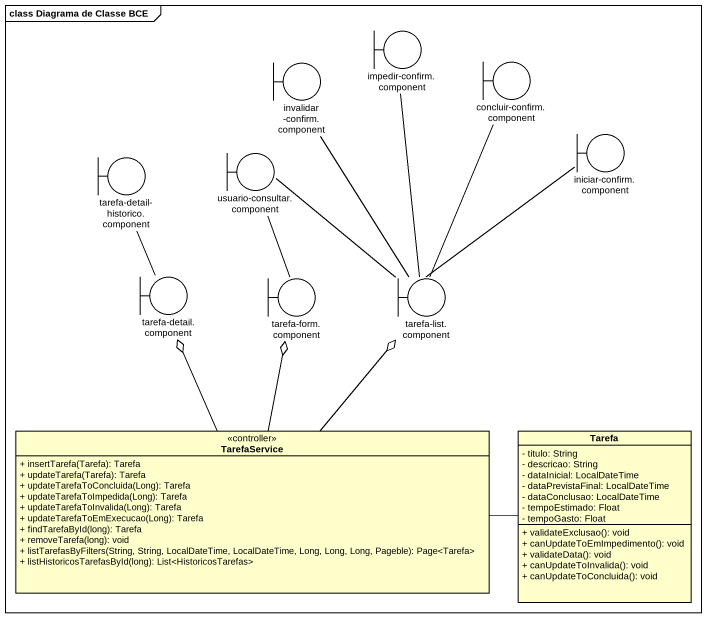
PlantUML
@startuml
mainframe class Diagrama de Classe BCE
allowmixing
hide circle
hide empty members
skinparam classAttributeIconSize 0
boundary "impedir-confirm.component" as impedir_confirm_component
boundary "invalidar -confirm.component" as invalidar_confirm_component
boundary "concluir-confirm.component" as concluir_confirm_component
boundary "iniciar-confirm.component" as iniciar_confirm_component
boundary "tarefa-detail-historico.component" as tarefa_detail_historico
boundary "usuario-consultar.component" as usuario_consultar_component
boundary "tarefa-detail.component" as tarefa_detail_component
boundary "tarefa-form.component" as tarefa_form_component
boundary "tarefa-list.component" as tarefa_list_component
class TarefaService <<controller>> {
  + insertTarefa(Tarefa): Tarefa
  + updateTarefa(Tarefa): Tarefa
  + updateTarefaToConcluida(Long): Tarefa
  + updateTarefaToImpedida(Long): Tarefa
  + updateTarefaToInvalida(Long): Tarefa
  + updateTarefaToEmExecucao(Long): Tarefa
  + findTarefaById(long): Tarefa
  + removeTarefa(long): void
  + listTarefasByFilters(String, String, LocalDateTime, LocalDateTime, Long, Long, Long, Pageble): Page<Tarefa>
  + listHistoricosTarefasById(long): List<HistoricosTarefas>
}
class Tarefa {
  - titulo: String
  - descricao: String
  - dataInicial: LocalDateTime
  - dataPrevistaFinal: LocalDateTime
  - dataConclusao: LocalDateTime
  - tempoEstimado: Float
  - tempoGasto: Float
  + validateExclusao(): void
  + canUpdateToEmImpedimento(): void
  + validateData(): void
  + canUpdateToInvalida(): void
  + canUpdateToConcluida(): void
}
tarefa_detail_component -up- tarefa_detail_historico
tarefa_form_component -up- usuario_consultar_component
tarefa_list_component -up- impedir_confirm_component
tarefa_list_component -up- invalidar_confirm_component
tarefa_list_component -up- concluir_confirm_component
tarefa_list_component -up- iniciar_confirm_component
tarefa_list_component -up- usuario_consultar_component
TarefaService -up-o tarefa_detail_component
TarefaService -up-o tarefa_form_component
TarefaService -up-o tarefa_list_component
Tarefa -left- TarefaService
@enduml
